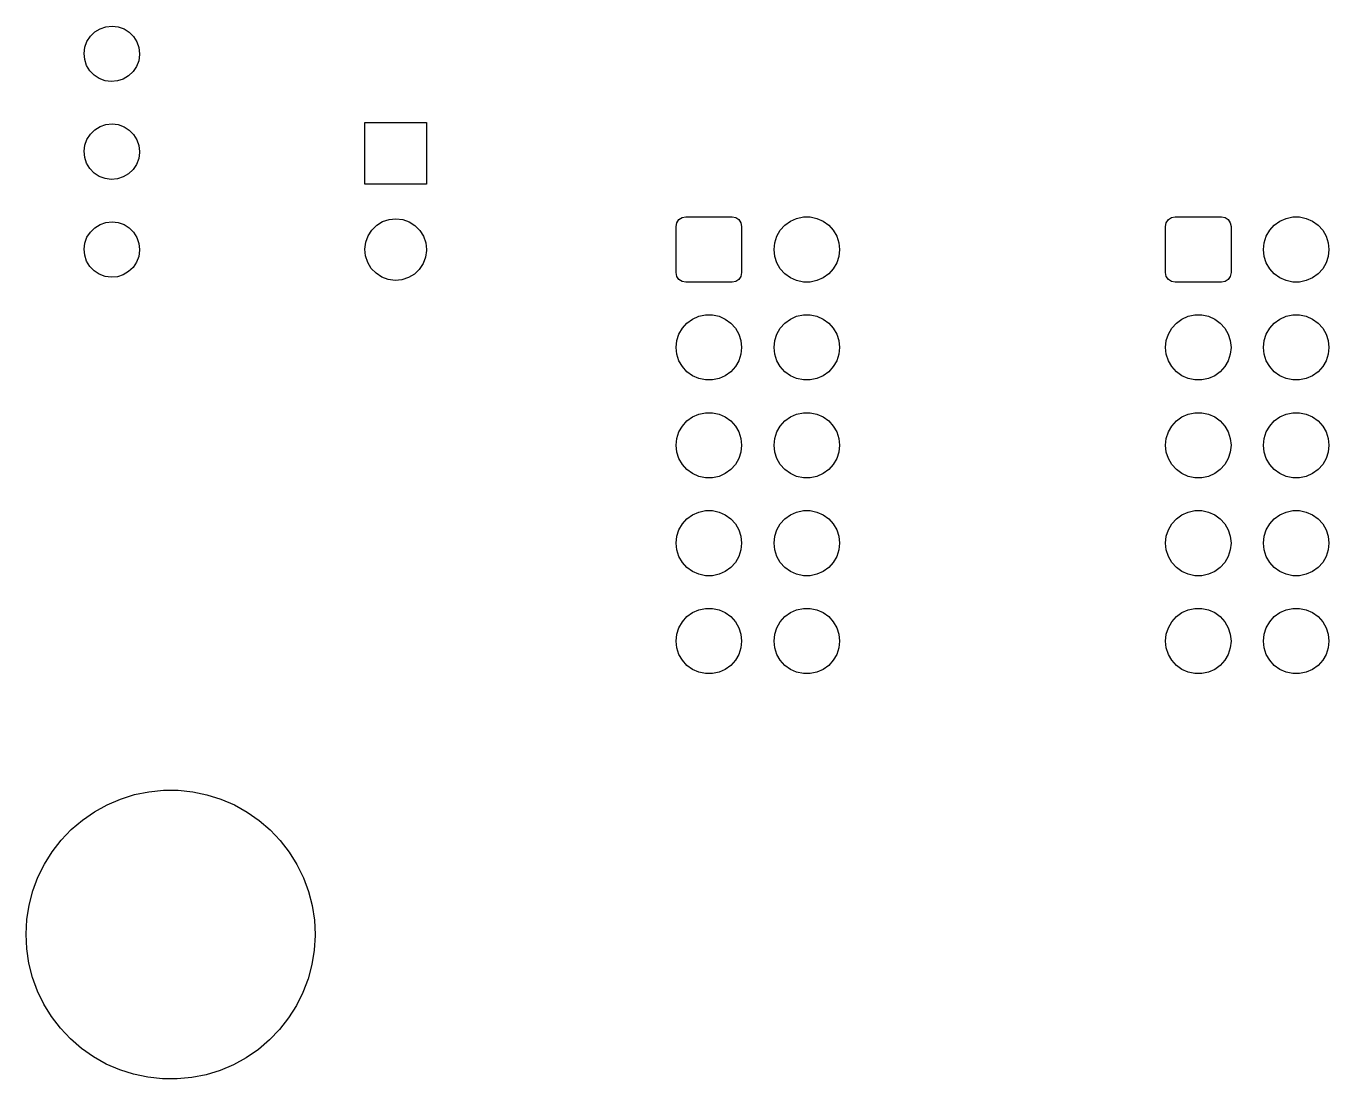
# Model space of a CAD drawing. Extents: x 81 to 222, y -131 to -73.
# Drawn here: x 150.94 to 184.75, y -131 to -103.67 of the extents above; entities that cross this region are included whole.
import ezdxf

# ---------------------------------------------------------------- set-up
doc = ezdxf.new("R2010")
doc.units = 0
doc.layers.add('BLACK', color=7, linetype='CONTINUOUS')

msp = doc.modelspace()

# ---------------------------------------------------------------- linework, layer by layer
at = {"layer": 'BLACK', "linetype": 'CONTINUOUS'}
for p, q in [((152.719, -103.827), (152.855, -103.743)), ((152.855, -103.743), (153.007, -103.691)), ((153.007, -103.691), (153.167, -103.674)), ((153.167, -103.674), (153.326, -103.693)), ((153.326, -103.693), (153.478, -103.747)), ((153.478, -103.747), (153.613, -103.833)), ((152.462, -104.225), (152.517, -104.074)), ((152.517, -104.074), (152.604, -103.939)), ((152.604, -103.939), (152.719, -103.827)), ((153.613, -103.833), (153.726, -103.947)), ((153.726, -103.947), (153.811, -104.083)), ((153.811, -104.083), (153.864, -104.234)), ((152.442, -104.384), (152.462, -104.225)), ((152.458, -104.544), (152.442, -104.384)), ((153.882, -104.414), (153.859, -104.573)), ((153.864, -104.234), (153.882, -104.394)), ((153.882, -104.394), (153.882, -104.414)), ((152.508, -104.696), (152.458, -104.544)), ((152.592, -104.833), (152.508, -104.696)), ((153.802, -104.723), (153.714, -104.857)), ((153.859, -104.573), (153.802, -104.723)), ((152.703, -104.949), (152.592, -104.833)), ((152.837, -105.037), (152.703, -104.949)), ((152.988, -105.093), (152.837, -105.037)), ((153.147, -105.114), (152.988, -105.093)), ((153.307, -105.099), (153.147, -105.114)), ((153.459, -105.05), (153.307, -105.099)), ((153.597, -104.968), (153.459, -105.05)), ((153.714, -104.857), (153.597, -104.968)), ((152.517, -106.614), (152.604, -106.479)), ((152.604, -106.479), (152.719, -106.367)), ((152.719, -106.367), (152.855, -106.283)), ((152.855, -106.283), (153.007, -106.231)), ((153.007, -106.231), (153.167, -106.214)), ((153.167, -106.214), (153.326, -106.233)), ((153.326, -106.233), (153.478, -106.287)), ((153.478, -106.287), (153.613, -106.373)), ((153.613, -106.373), (153.726, -106.487)), ((153.726, -106.487), (153.811, -106.623)), ((159.728, -107.774), (159.728, -106.174)), ((159.728, -106.174), (161.328, -106.174)), ((161.328, -106.174), (161.328, -107.774)), ((152.442, -106.924), (152.462, -106.765)), ((152.462, -106.765), (152.517, -106.614)), ((153.811, -106.623), (153.864, -106.774)), ((153.864, -106.774), (153.882, -106.934)), ((152.458, -107.084), (152.442, -106.924)), ((152.508, -107.236), (152.458, -107.084)), ((153.859, -107.113), (153.802, -107.263)), ((153.882, -106.954), (153.859, -107.113)), ((153.882, -106.934), (153.882, -106.954)), ((152.592, -107.373), (152.508, -107.236)), ((152.703, -107.489), (152.592, -107.373)), ((152.837, -107.577), (152.703, -107.489)), ((153.597, -107.508), (153.459, -107.59)), ((153.714, -107.397), (153.597, -107.508)), ((153.802, -107.263), (153.714, -107.397)), ((152.988, -107.633), (152.837, -107.577)), ((153.147, -107.654), (152.988, -107.633)), ((153.307, -107.639), (153.147, -107.654)), ((153.459, -107.59), (153.307, -107.639)), ((161.328, -107.774), (159.728, -107.774)), ((152.719, -108.907), (152.855, -108.823)), ((152.855, -108.823), (153.007, -108.771)), ((153.007, -108.771), (153.167, -108.754)), ((153.167, -108.754), (153.326, -108.773)), ((153.326, -108.773), (153.478, -108.827)), ((153.478, -108.827), (153.613, -108.913)), ((159.908, -108.968), (160.035, -108.844)), ((160.035, -108.844), (160.187, -108.75)), ((160.187, -108.75), (160.356, -108.693)), ((160.356, -108.693), (160.534, -108.674)), ((160.534, -108.674), (160.711, -108.695)), ((160.711, -108.695), (160.879, -108.755)), ((160.879, -108.755), (161.029, -108.851)), ((161.029, -108.851), (161.155, -108.977)), ((167.806, -108.874), (167.825, -108.778)), ((167.825, -108.778), (167.879, -108.697)), ((167.879, -108.697), (167.96, -108.643)), ((167.96, -108.643), (168.056, -108.624)), ((168.056, -108.624), (169.256, -108.624)), ((169.256, -108.624), (169.352, -108.643)), ((169.352, -108.643), (169.433, -108.697)), ((169.433, -108.697), (169.487, -108.778)), ((169.487, -108.778), (169.506, -108.874)), ((170.508, -108.974), (170.627, -108.842)), ((170.627, -108.842), (170.771, -108.738)), ((170.771, -108.738), (170.933, -108.666)), ((170.933, -108.666), (171.107, -108.629)), ((171.107, -108.629), (171.285, -108.629)), ((171.285, -108.629), (171.459, -108.666)), ((171.459, -108.666), (171.621, -108.738)), ((171.621, -108.738), (171.765, -108.842)), ((171.765, -108.842), (171.884, -108.974)), ((180.506, -108.874), (180.525, -108.778)), ((180.525, -108.778), (180.579, -108.697)), ((180.579, -108.697), (180.66, -108.643)), ((180.66, -108.643), (180.756, -108.624)), ((180.756, -108.624), (181.956, -108.624)), ((181.956, -108.624), (182.052, -108.643)), ((182.052, -108.643), (182.133, -108.697)), ((182.133, -108.697), (182.187, -108.778)), ((182.187, -108.778), (182.206, -108.874)), ((183.208, -108.974), (183.327, -108.842)), ((183.327, -108.842), (183.471, -108.738)), ((183.471, -108.738), (183.633, -108.666)), ((183.633, -108.666), (183.807, -108.629)), ((183.807, -108.629), (183.985, -108.629)), ((183.985, -108.629), (184.159, -108.666)), ((184.159, -108.666), (184.321, -108.738)), ((184.321, -108.738), (184.465, -108.842)), ((184.465, -108.842), (184.584, -108.974)), ((152.462, -109.305), (152.517, -109.154)), ((152.517, -109.154), (152.604, -109.019)), ((152.604, -109.019), (152.719, -108.907)), ((153.613, -108.913), (153.726, -109.027)), ((153.726, -109.027), (153.811, -109.163)), ((153.811, -109.163), (153.864, -109.314)), ((159.75, -109.286), (159.811, -109.118)), ((159.811, -109.118), (159.908, -108.968)), ((161.155, -108.977), (161.249, -109.128)), ((161.249, -109.128), (161.308, -109.297)), ((167.806, -110.074), (167.806, -108.874)), ((169.506, -108.874), (169.506, -110.074)), ((170.365, -109.297), (170.419, -109.128)), ((170.419, -109.128), (170.508, -108.974)), ((171.884, -108.974), (171.973, -109.128)), ((171.973, -109.128), (172.027, -109.297)), ((180.506, -110.074), (180.506, -108.874)), ((182.206, -108.874), (182.206, -110.074)), ((183.065, -109.297), (183.119, -109.128)), ((183.119, -109.128), (183.208, -108.974)), ((184.584, -108.974), (184.673, -109.128)), ((184.673, -109.128), (184.727, -109.297)), ((152.442, -109.464), (152.462, -109.305)), ((152.458, -109.624), (152.442, -109.464)), ((153.882, -109.494), (153.859, -109.653)), ((153.864, -109.314), (153.882, -109.474)), ((153.882, -109.474), (153.882, -109.494)), ((159.728, -109.463), (159.75, -109.286)), ((159.745, -109.64), (159.728, -109.463)), ((161.328, -109.496), (161.303, -109.673)), ((161.308, -109.297), (161.328, -109.474)), ((161.328, -109.474), (161.328, -109.496)), ((170.346, -109.474), (170.365, -109.297)), ((170.365, -109.651), (170.346, -109.474)), ((172.027, -109.297), (172.046, -109.474)), ((172.046, -109.474), (172.027, -109.651)), ((183.046, -109.474), (183.065, -109.297)), ((183.065, -109.651), (183.046, -109.474)), ((184.727, -109.297), (184.746, -109.474)), ((184.746, -109.474), (184.727, -109.651)), ((152.508, -109.776), (152.458, -109.624)), ((152.592, -109.913), (152.508, -109.776)), ((153.802, -109.803), (153.714, -109.937)), ((153.859, -109.653), (153.802, -109.803)), ((159.802, -109.81), (159.745, -109.64)), ((159.894, -109.962), (159.802, -109.81)), ((161.24, -109.84), (161.141, -109.988)), ((161.303, -109.673), (161.24, -109.84)), ((170.419, -109.82), (170.365, -109.651)), ((170.508, -109.974), (170.419, -109.82)), ((171.973, -109.82), (171.884, -109.974)), ((172.027, -109.651), (171.973, -109.82)), ((183.119, -109.82), (183.065, -109.651)), ((183.208, -109.974), (183.119, -109.82)), ((184.673, -109.82), (184.584, -109.974)), ((184.727, -109.651), (184.673, -109.82)), ((152.703, -110.029), (152.592, -109.913)), ((152.837, -110.117), (152.703, -110.029)), ((152.988, -110.173), (152.837, -110.117)), ((153.147, -110.194), (152.988, -110.173)), ((153.307, -110.179), (153.147, -110.194)), ((153.459, -110.13), (153.307, -110.179)), ((153.597, -110.048), (153.459, -110.13)), ((153.714, -109.937), (153.597, -110.048)), ((160.018, -110.09), (159.894, -109.962)), ((160.167, -110.188), (160.018, -110.09)), ((160.334, -110.25), (160.167, -110.188)), ((160.858, -110.203), (160.689, -110.258)), ((161.012, -110.111), (160.858, -110.203)), ((161.141, -109.988), (161.012, -110.111)), ((167.825, -110.17), (167.806, -110.074)), ((167.879, -110.251), (167.825, -110.17)), ((169.487, -110.17), (169.433, -110.251)), ((169.506, -110.074), (169.487, -110.17)), ((170.627, -110.106), (170.508, -109.974)), ((170.771, -110.21), (170.627, -110.106)), ((170.933, -110.282), (170.771, -110.21)), ((171.621, -110.21), (171.459, -110.282)), ((171.765, -110.106), (171.621, -110.21)), ((171.884, -109.974), (171.765, -110.106)), ((180.525, -110.17), (180.506, -110.074)), ((180.579, -110.251), (180.525, -110.17)), ((182.187, -110.17), (182.133, -110.251)), ((182.206, -110.074), (182.187, -110.17)), ((183.327, -110.106), (183.208, -109.974)), ((183.471, -110.21), (183.327, -110.106)), ((183.633, -110.282), (183.471, -110.21)), ((184.321, -110.21), (184.159, -110.282)), ((184.465, -110.106), (184.321, -110.21)), ((184.584, -109.974), (184.465, -110.106)), ((160.511, -110.274), (160.334, -110.25)), ((160.689, -110.258), (160.511, -110.274)), ((167.96, -110.305), (167.879, -110.251)), ((168.056, -110.324), (167.96, -110.305)), ((169.256, -110.324), (168.056, -110.324)), ((169.352, -110.305), (169.256, -110.324)), ((169.433, -110.251), (169.352, -110.305)), ((171.107, -110.319), (170.933, -110.282)), ((171.285, -110.319), (171.107, -110.319)), ((171.459, -110.282), (171.285, -110.319)), ((180.66, -110.305), (180.579, -110.251)), ((180.756, -110.324), (180.66, -110.305)), ((181.956, -110.324), (180.756, -110.324)), ((182.052, -110.305), (181.956, -110.324)), ((182.133, -110.251), (182.052, -110.305)), ((183.807, -110.319), (183.633, -110.282)), ((183.985, -110.319), (183.807, -110.319)), ((184.159, -110.282), (183.985, -110.319)), ((168.231, -111.278), (168.393, -111.206)), ((168.393, -111.206), (168.567, -111.169)), ((168.567, -111.169), (168.745, -111.169)), ((168.745, -111.169), (168.919, -111.206)), ((168.919, -111.206), (169.081, -111.278)), ((170.771, -111.278), (170.933, -111.206)), ((170.933, -111.206), (171.107, -111.169)), ((171.107, -111.169), (171.285, -111.169)), ((171.285, -111.169), (171.459, -111.206)), ((171.459, -111.206), (171.621, -111.278)), ((180.931, -111.278), (181.093, -111.206)), ((181.093, -111.206), (181.267, -111.169)), ((181.267, -111.169), (181.445, -111.169)), ((181.445, -111.169), (181.619, -111.206)), ((181.619, -111.206), (181.781, -111.278)), ((183.471, -111.278), (183.633, -111.206)), ((183.633, -111.206), (183.807, -111.169)), ((183.807, -111.169), (183.985, -111.169)), ((183.985, -111.169), (184.159, -111.206)), ((184.159, -111.206), (184.321, -111.278)), ((167.879, -111.668), (167.968, -111.514)), ((167.968, -111.514), (168.087, -111.382)), ((168.087, -111.382), (168.231, -111.278)), ((169.081, -111.278), (169.225, -111.382)), ((169.225, -111.382), (169.344, -111.514)), ((169.344, -111.514), (169.433, -111.668)), ((170.419, -111.668), (170.508, -111.514)), ((170.508, -111.514), (170.627, -111.382)), ((170.627, -111.382), (170.771, -111.278)), ((171.621, -111.278), (171.765, -111.382)), ((171.765, -111.382), (171.884, -111.514)), ((171.884, -111.514), (171.973, -111.668)), ((180.579, -111.668), (180.668, -111.514)), ((180.668, -111.514), (180.787, -111.382)), ((180.787, -111.382), (180.931, -111.278)), ((181.781, -111.278), (181.925, -111.382)), ((181.925, -111.382), (182.044, -111.514)), ((182.044, -111.514), (182.133, -111.668)), ((183.119, -111.668), (183.208, -111.514)), ((183.208, -111.514), (183.327, -111.382)), ((183.327, -111.382), (183.471, -111.278)), ((184.321, -111.278), (184.465, -111.382)), ((184.465, -111.382), (184.584, -111.514)), ((184.584, -111.514), (184.673, -111.668)), ((167.806, -112.014), (167.825, -111.837)), ((167.825, -111.837), (167.879, -111.668)), ((169.433, -111.668), (169.487, -111.837)), ((169.487, -111.837), (169.506, -112.014)), ((170.346, -112.014), (170.365, -111.837)), ((170.365, -111.837), (170.419, -111.668)), ((171.973, -111.668), (172.027, -111.837)), ((172.027, -111.837), (172.046, -112.014)), ((180.506, -112.014), (180.525, -111.837)), ((180.525, -111.837), (180.579, -111.668)), ((182.133, -111.668), (182.187, -111.837)), ((182.187, -111.837), (182.206, -112.014)), ((183.046, -112.014), (183.065, -111.837)), ((183.065, -111.837), (183.119, -111.668)), ((184.673, -111.668), (184.727, -111.837)), ((184.727, -111.837), (184.746, -112.014)), ((167.825, -112.191), (167.806, -112.014)), ((167.879, -112.36), (167.825, -112.191)), ((169.487, -112.191), (169.433, -112.36)), ((169.506, -112.014), (169.487, -112.191)), ((170.365, -112.191), (170.346, -112.014)), ((170.419, -112.36), (170.365, -112.191)), ((172.027, -112.191), (171.973, -112.36)), ((172.046, -112.014), (172.027, -112.191)), ((180.525, -112.191), (180.506, -112.014)), ((180.579, -112.36), (180.525, -112.191)), ((182.187, -112.191), (182.133, -112.36)), ((182.206, -112.014), (182.187, -112.191)), ((183.065, -112.191), (183.046, -112.014)), ((183.119, -112.36), (183.065, -112.191)), ((184.727, -112.191), (184.673, -112.36)), ((184.746, -112.014), (184.727, -112.191)), ((167.968, -112.514), (167.879, -112.36)), ((168.087, -112.646), (167.968, -112.514)), ((169.344, -112.514), (169.225, -112.646)), ((169.433, -112.36), (169.344, -112.514)), ((170.508, -112.514), (170.419, -112.36)), ((170.627, -112.646), (170.508, -112.514)), ((171.884, -112.514), (171.765, -112.646)), ((171.973, -112.36), (171.884, -112.514)), ((180.668, -112.514), (180.579, -112.36)), ((180.787, -112.646), (180.668, -112.514)), ((182.044, -112.514), (181.925, -112.646)), ((182.133, -112.36), (182.044, -112.514)), ((183.208, -112.514), (183.119, -112.36)), ((183.327, -112.646), (183.208, -112.514)), ((184.584, -112.514), (184.465, -112.646)), ((184.673, -112.36), (184.584, -112.514)), ((168.231, -112.75), (168.087, -112.646)), ((168.393, -112.822), (168.231, -112.75)), ((168.567, -112.859), (168.393, -112.822)), ((168.745, -112.859), (168.567, -112.859)), ((168.919, -112.822), (168.745, -112.859)), ((169.081, -112.75), (168.919, -112.822)), ((169.225, -112.646), (169.081, -112.75)), ((170.771, -112.75), (170.627, -112.646)), ((170.933, -112.822), (170.771, -112.75)), ((171.107, -112.859), (170.933, -112.822)), ((171.285, -112.859), (171.107, -112.859)), ((171.459, -112.822), (171.285, -112.859)), ((171.621, -112.75), (171.459, -112.822)), ((171.765, -112.646), (171.621, -112.75)), ((180.931, -112.75), (180.787, -112.646)), ((181.093, -112.822), (180.931, -112.75)), ((181.267, -112.859), (181.093, -112.822)), ((181.445, -112.859), (181.267, -112.859)), ((181.619, -112.822), (181.445, -112.859)), ((181.781, -112.75), (181.619, -112.822)), ((181.925, -112.646), (181.781, -112.75)), ((183.471, -112.75), (183.327, -112.646)), ((183.633, -112.822), (183.471, -112.75)), ((183.807, -112.859), (183.633, -112.822)), ((183.985, -112.859), (183.807, -112.859)), ((184.159, -112.822), (183.985, -112.859)), ((184.321, -112.75), (184.159, -112.822)), ((184.465, -112.646), (184.321, -112.75)), ((167.968, -114.054), (168.087, -113.922)), ((168.087, -113.922), (168.231, -113.818)), ((168.231, -113.818), (168.393, -113.746)), ((168.393, -113.746), (168.567, -113.709)), ((168.567, -113.709), (168.745, -113.709)), ((168.745, -113.709), (168.919, -113.746)), ((168.919, -113.746), (169.081, -113.818)), ((169.081, -113.818), (169.225, -113.922)), ((169.225, -113.922), (169.344, -114.054)), ((170.508, -114.054), (170.627, -113.922)), ((170.627, -113.922), (170.771, -113.818)), ((170.771, -113.818), (170.933, -113.746)), ((170.933, -113.746), (171.107, -113.709)), ((171.107, -113.709), (171.285, -113.709)), ((171.285, -113.709), (171.459, -113.746)), ((171.459, -113.746), (171.621, -113.818)), ((171.621, -113.818), (171.765, -113.922)), ((171.765, -113.922), (171.884, -114.054)), ((180.668, -114.054), (180.787, -113.922)), ((180.787, -113.922), (180.931, -113.818)), ((180.931, -113.818), (181.093, -113.746)), ((181.093, -113.746), (181.267, -113.709)), ((181.267, -113.709), (181.445, -113.709)), ((181.445, -113.709), (181.619, -113.746)), ((181.619, -113.746), (181.781, -113.818)), ((181.781, -113.818), (181.925, -113.922)), ((181.925, -113.922), (182.044, -114.054)), ((183.208, -114.054), (183.327, -113.922)), ((183.327, -113.922), (183.471, -113.818)), ((183.471, -113.818), (183.633, -113.746)), ((183.633, -113.746), (183.807, -113.709)), ((183.807, -113.709), (183.985, -113.709)), ((183.985, -113.709), (184.159, -113.746)), ((184.159, -113.746), (184.321, -113.818)), ((184.321, -113.818), (184.465, -113.922)), ((184.465, -113.922), (184.584, -114.054)), ((167.825, -114.377), (167.879, -114.208)), ((167.879, -114.208), (167.968, -114.054)), ((169.344, -114.054), (169.433, -114.208)), ((169.433, -114.208), (169.487, -114.377)), ((170.365, -114.377), (170.419, -114.208)), ((170.419, -114.208), (170.508, -114.054)), ((171.884, -114.054), (171.973, -114.208)), ((171.973, -114.208), (172.027, -114.377)), ((180.525, -114.377), (180.579, -114.208)), ((180.579, -114.208), (180.668, -114.054)), ((182.044, -114.054), (182.133, -114.208)), ((182.133, -114.208), (182.187, -114.377)), ((183.065, -114.377), (183.119, -114.208)), ((183.119, -114.208), (183.208, -114.054)), ((184.584, -114.054), (184.673, -114.208)), ((184.673, -114.208), (184.727, -114.377)), ((167.806, -114.554), (167.825, -114.377)), ((167.825, -114.731), (167.806, -114.554)), ((169.487, -114.377), (169.506, -114.554)), ((169.506, -114.554), (169.487, -114.731)), ((170.346, -114.554), (170.365, -114.377)), ((170.365, -114.731), (170.346, -114.554)), ((172.027, -114.377), (172.046, -114.554)), ((172.046, -114.554), (172.027, -114.731)), ((180.506, -114.554), (180.525, -114.377)), ((180.525, -114.731), (180.506, -114.554)), ((182.187, -114.377), (182.206, -114.554)), ((182.206, -114.554), (182.187, -114.731)), ((183.046, -114.554), (183.065, -114.377)), ((183.065, -114.731), (183.046, -114.554)), ((184.727, -114.377), (184.746, -114.554)), ((184.746, -114.554), (184.727, -114.731)), ((167.879, -114.9), (167.825, -114.731)), ((167.968, -115.054), (167.879, -114.9)), ((169.433, -114.9), (169.344, -115.054)), ((169.487, -114.731), (169.433, -114.9)), ((170.419, -114.9), (170.365, -114.731)), ((170.508, -115.054), (170.419, -114.9)), ((171.973, -114.9), (171.884, -115.054)), ((172.027, -114.731), (171.973, -114.9)), ((180.579, -114.9), (180.525, -114.731)), ((180.668, -115.054), (180.579, -114.9)), ((182.133, -114.9), (182.044, -115.054)), ((182.187, -114.731), (182.133, -114.9)), ((183.119, -114.9), (183.065, -114.731)), ((183.208, -115.054), (183.119, -114.9)), ((184.673, -114.9), (184.584, -115.054)), ((184.727, -114.731), (184.673, -114.9)), ((168.087, -115.186), (167.968, -115.054)), ((168.231, -115.29), (168.087, -115.186)), ((168.393, -115.362), (168.231, -115.29)), ((169.081, -115.29), (168.919, -115.362)), ((169.225, -115.186), (169.081, -115.29)), ((169.344, -115.054), (169.225, -115.186)), ((170.627, -115.186), (170.508, -115.054)), ((170.771, -115.29), (170.627, -115.186)), ((170.933, -115.362), (170.771, -115.29)), ((171.621, -115.29), (171.459, -115.362)), ((171.765, -115.186), (171.621, -115.29)), ((171.884, -115.054), (171.765, -115.186)), ((180.787, -115.186), (180.668, -115.054)), ((180.931, -115.29), (180.787, -115.186)), ((181.093, -115.362), (180.931, -115.29)), ((181.781, -115.29), (181.619, -115.362)), ((181.925, -115.186), (181.781, -115.29)), ((182.044, -115.054), (181.925, -115.186)), ((183.327, -115.186), (183.208, -115.054)), ((183.471, -115.29), (183.327, -115.186)), ((183.633, -115.362), (183.471, -115.29)), ((184.321, -115.29), (184.159, -115.362)), ((184.465, -115.186), (184.321, -115.29)), ((184.584, -115.054), (184.465, -115.186)), ((168.567, -115.399), (168.393, -115.362)), ((168.745, -115.399), (168.567, -115.399)), ((168.919, -115.362), (168.745, -115.399)), ((171.107, -115.399), (170.933, -115.362)), ((171.285, -115.399), (171.107, -115.399)), ((171.459, -115.362), (171.285, -115.399)), ((181.267, -115.399), (181.093, -115.362)), ((181.445, -115.399), (181.267, -115.399)), ((181.619, -115.362), (181.445, -115.399)), ((183.807, -115.399), (183.633, -115.362)), ((183.985, -115.399), (183.807, -115.399)), ((184.159, -115.362), (183.985, -115.399)), ((168.231, -116.358), (168.393, -116.286)), ((168.393, -116.286), (168.567, -116.249)), ((168.567, -116.249), (168.745, -116.249)), ((168.745, -116.249), (168.919, -116.286)), ((168.919, -116.286), (169.081, -116.358)), ((170.771, -116.358), (170.933, -116.286)), ((170.933, -116.286), (171.107, -116.249)), ((171.107, -116.249), (171.285, -116.249)), ((171.285, -116.249), (171.459, -116.286)), ((171.459, -116.286), (171.621, -116.358)), ((180.931, -116.358), (181.093, -116.286)), ((181.093, -116.286), (181.267, -116.249)), ((181.267, -116.249), (181.445, -116.249)), ((181.445, -116.249), (181.619, -116.286)), ((181.619, -116.286), (181.781, -116.358)), ((183.471, -116.358), (183.633, -116.286)), ((183.633, -116.286), (183.807, -116.249)), ((183.807, -116.249), (183.985, -116.249)), ((183.985, -116.249), (184.159, -116.286)), ((184.159, -116.286), (184.321, -116.358)), ((167.879, -116.748), (167.968, -116.594)), ((167.968, -116.594), (168.087, -116.462)), ((168.087, -116.462), (168.231, -116.358)), ((169.081, -116.358), (169.225, -116.462)), ((169.225, -116.462), (169.344, -116.594)), ((169.344, -116.594), (169.433, -116.748)), ((170.419, -116.748), (170.508, -116.594)), ((170.508, -116.594), (170.627, -116.462)), ((170.627, -116.462), (170.771, -116.358)), ((171.621, -116.358), (171.765, -116.462)), ((171.765, -116.462), (171.884, -116.594)), ((171.884, -116.594), (171.973, -116.748)), ((180.579, -116.748), (180.668, -116.594)), ((180.668, -116.594), (180.787, -116.462)), ((180.787, -116.462), (180.931, -116.358)), ((181.781, -116.358), (181.925, -116.462)), ((181.925, -116.462), (182.044, -116.594)), ((182.044, -116.594), (182.133, -116.748)), ((183.119, -116.748), (183.208, -116.594)), ((183.208, -116.594), (183.327, -116.462)), ((183.327, -116.462), (183.471, -116.358)), ((184.321, -116.358), (184.465, -116.462)), ((184.465, -116.462), (184.584, -116.594)), ((184.584, -116.594), (184.673, -116.748)), ((167.806, -117.094), (167.825, -116.917)), ((167.825, -116.917), (167.879, -116.748)), ((169.433, -116.748), (169.487, -116.917)), ((169.487, -116.917), (169.506, -117.094)), ((170.346, -117.094), (170.365, -116.917)), ((170.365, -116.917), (170.419, -116.748)), ((171.973, -116.748), (172.027, -116.917)), ((172.027, -116.917), (172.046, -117.094)), ((180.506, -117.094), (180.525, -116.917)), ((180.525, -116.917), (180.579, -116.748)), ((182.133, -116.748), (182.187, -116.917)), ((182.187, -116.917), (182.206, -117.094)), ((183.046, -117.094), (183.065, -116.917)), ((183.065, -116.917), (183.119, -116.748)), ((184.673, -116.748), (184.727, -116.917)), ((184.727, -116.917), (184.746, -117.094)), ((167.825, -117.271), (167.806, -117.094)), ((167.879, -117.44), (167.825, -117.271)), ((169.487, -117.271), (169.433, -117.44)), ((169.506, -117.094), (169.487, -117.271)), ((170.365, -117.271), (170.346, -117.094)), ((170.419, -117.44), (170.365, -117.271)), ((172.027, -117.271), (171.973, -117.44)), ((172.046, -117.094), (172.027, -117.271)), ((180.525, -117.271), (180.506, -117.094)), ((180.579, -117.44), (180.525, -117.271)), ((182.187, -117.271), (182.133, -117.44)), ((182.206, -117.094), (182.187, -117.271)), ((183.065, -117.271), (183.046, -117.094)), ((183.119, -117.44), (183.065, -117.271)), ((184.727, -117.271), (184.673, -117.44)), ((184.746, -117.094), (184.727, -117.271)), ((167.968, -117.594), (167.879, -117.44)), ((168.087, -117.726), (167.968, -117.594)), ((169.344, -117.594), (169.225, -117.726)), ((169.433, -117.44), (169.344, -117.594)), ((170.508, -117.594), (170.419, -117.44)), ((170.627, -117.726), (170.508, -117.594)), ((171.884, -117.594), (171.765, -117.726)), ((171.973, -117.44), (171.884, -117.594)), ((180.668, -117.594), (180.579, -117.44)), ((180.787, -117.726), (180.668, -117.594)), ((182.044, -117.594), (181.925, -117.726)), ((182.133, -117.44), (182.044, -117.594)), ((183.208, -117.594), (183.119, -117.44)), ((183.327, -117.726), (183.208, -117.594)), ((184.584, -117.594), (184.465, -117.726)), ((184.673, -117.44), (184.584, -117.594)), ((168.231, -117.83), (168.087, -117.726)), ((168.393, -117.902), (168.231, -117.83)), ((168.567, -117.939), (168.393, -117.902)), ((168.745, -117.939), (168.567, -117.939)), ((168.919, -117.902), (168.745, -117.939)), ((169.081, -117.83), (168.919, -117.902)), ((169.225, -117.726), (169.081, -117.83)), ((170.771, -117.83), (170.627, -117.726)), ((170.933, -117.902), (170.771, -117.83)), ((171.107, -117.939), (170.933, -117.902)), ((171.285, -117.939), (171.107, -117.939)), ((171.459, -117.902), (171.285, -117.939)), ((171.621, -117.83), (171.459, -117.902)), ((171.765, -117.726), (171.621, -117.83)), ((180.931, -117.83), (180.787, -117.726)), ((181.093, -117.902), (180.931, -117.83)), ((181.267, -117.939), (181.093, -117.902)), ((181.445, -117.939), (181.267, -117.939)), ((181.619, -117.902), (181.445, -117.939)), ((181.781, -117.83), (181.619, -117.902)), ((181.925, -117.726), (181.781, -117.83)), ((183.471, -117.83), (183.327, -117.726)), ((183.633, -117.902), (183.471, -117.83)), ((183.807, -117.939), (183.633, -117.902)), ((183.985, -117.939), (183.807, -117.939)), ((184.159, -117.902), (183.985, -117.939)), ((184.321, -117.83), (184.159, -117.902)), ((184.465, -117.726), (184.321, -117.83)), ((167.968, -119.134), (168.087, -119.002)), ((168.087, -119.002), (168.231, -118.898)), ((168.231, -118.898), (168.393, -118.826)), ((168.393, -118.826), (168.567, -118.789)), ((168.567, -118.789), (168.745, -118.789)), ((168.745, -118.789), (168.919, -118.826)), ((168.919, -118.826), (169.081, -118.898)), ((169.081, -118.898), (169.225, -119.002)), ((169.225, -119.002), (169.344, -119.134)), ((170.508, -119.134), (170.627, -119.002)), ((170.627, -119.002), (170.771, -118.898)), ((170.771, -118.898), (170.933, -118.826)), ((170.933, -118.826), (171.107, -118.789)), ((171.107, -118.789), (171.285, -118.789)), ((171.285, -118.789), (171.459, -118.826)), ((171.459, -118.826), (171.621, -118.898)), ((171.621, -118.898), (171.765, -119.002)), ((171.765, -119.002), (171.884, -119.134)), ((180.668, -119.134), (180.787, -119.002)), ((180.787, -119.002), (180.931, -118.898)), ((180.931, -118.898), (181.093, -118.826)), ((181.093, -118.826), (181.267, -118.789)), ((181.267, -118.789), (181.445, -118.789)), ((181.445, -118.789), (181.619, -118.826)), ((181.619, -118.826), (181.781, -118.898)), ((181.781, -118.898), (181.925, -119.002)), ((181.925, -119.002), (182.044, -119.134)), ((183.208, -119.134), (183.327, -119.002)), ((183.327, -119.002), (183.471, -118.898)), ((183.471, -118.898), (183.633, -118.826)), ((183.633, -118.826), (183.807, -118.789)), ((183.807, -118.789), (183.985, -118.789)), ((183.985, -118.789), (184.159, -118.826)), ((184.159, -118.826), (184.321, -118.898)), ((184.321, -118.898), (184.465, -119.002)), ((184.465, -119.002), (184.584, -119.134)), ((167.825, -119.457), (167.879, -119.288)), ((167.879, -119.288), (167.968, -119.134)), ((169.344, -119.134), (169.433, -119.288)), ((169.433, -119.288), (169.487, -119.457)), ((170.365, -119.457), (170.419, -119.288)), ((170.419, -119.288), (170.508, -119.134)), ((171.884, -119.134), (171.973, -119.288)), ((171.973, -119.288), (172.027, -119.457)), ((180.525, -119.457), (180.579, -119.288)), ((180.579, -119.288), (180.668, -119.134)), ((182.044, -119.134), (182.133, -119.288)), ((182.133, -119.288), (182.187, -119.457)), ((183.065, -119.457), (183.119, -119.288)), ((183.119, -119.288), (183.208, -119.134)), ((184.584, -119.134), (184.673, -119.288)), ((184.673, -119.288), (184.727, -119.457)), ((167.806, -119.634), (167.825, -119.457)), ((167.825, -119.811), (167.806, -119.634)), ((169.487, -119.457), (169.506, -119.634)), ((169.506, -119.634), (169.487, -119.811)), ((170.346, -119.634), (170.365, -119.457)), ((170.365, -119.811), (170.346, -119.634)), ((172.027, -119.457), (172.046, -119.634)), ((172.046, -119.634), (172.027, -119.811)), ((180.506, -119.634), (180.525, -119.457)), ((180.525, -119.811), (180.506, -119.634)), ((182.187, -119.457), (182.206, -119.634)), ((182.206, -119.634), (182.187, -119.811)), ((183.046, -119.634), (183.065, -119.457)), ((183.065, -119.811), (183.046, -119.634)), ((184.727, -119.457), (184.746, -119.634)), ((184.746, -119.634), (184.727, -119.811)), ((167.879, -119.98), (167.825, -119.811)), ((167.968, -120.134), (167.879, -119.98)), ((169.433, -119.98), (169.344, -120.134)), ((169.487, -119.811), (169.433, -119.98)), ((170.419, -119.98), (170.365, -119.811)), ((170.508, -120.134), (170.419, -119.98)), ((171.973, -119.98), (171.884, -120.134)), ((172.027, -119.811), (171.973, -119.98)), ((180.579, -119.98), (180.525, -119.811)), ((180.668, -120.134), (180.579, -119.98)), ((182.133, -119.98), (182.044, -120.134)), ((182.187, -119.811), (182.133, -119.98)), ((183.119, -119.98), (183.065, -119.811)), ((183.208, -120.134), (183.119, -119.98)), ((184.673, -119.98), (184.584, -120.134)), ((184.727, -119.811), (184.673, -119.98)), ((168.087, -120.266), (167.968, -120.134)), ((168.231, -120.37), (168.087, -120.266)), ((169.225, -120.266), (169.081, -120.37)), ((169.344, -120.134), (169.225, -120.266)), ((170.627, -120.266), (170.508, -120.134)), ((170.771, -120.37), (170.627, -120.266)), ((171.765, -120.266), (171.621, -120.37)), ((171.884, -120.134), (171.765, -120.266)), ((180.787, -120.266), (180.668, -120.134)), ((180.931, -120.37), (180.787, -120.266)), ((181.925, -120.266), (181.781, -120.37)), ((182.044, -120.134), (181.925, -120.266)), ((183.327, -120.266), (183.208, -120.134)), ((183.471, -120.37), (183.327, -120.266)), ((184.465, -120.266), (184.321, -120.37)), ((184.584, -120.134), (184.465, -120.266)), ((168.393, -120.442), (168.231, -120.37)), ((168.567, -120.479), (168.393, -120.442)), ((168.745, -120.479), (168.567, -120.479)), ((168.919, -120.442), (168.745, -120.479)), ((169.081, -120.37), (168.919, -120.442)), ((170.933, -120.442), (170.771, -120.37)), ((171.107, -120.479), (170.933, -120.442)), ((171.285, -120.479), (171.107, -120.479)), ((171.459, -120.442), (171.285, -120.479)), ((171.621, -120.37), (171.459, -120.442)), ((181.093, -120.442), (180.931, -120.37)), ((181.267, -120.479), (181.093, -120.442)), ((181.445, -120.479), (181.267, -120.479)), ((181.619, -120.442), (181.445, -120.479)), ((181.781, -120.37), (181.619, -120.442)), ((183.633, -120.442), (183.471, -120.37)), ((183.807, -120.479), (183.633, -120.442)), ((183.985, -120.479), (183.807, -120.479)), ((184.159, -120.442), (183.985, -120.479)), ((184.321, -120.37), (184.159, -120.442)), ((153.042, -123.884), (153.391, -123.735)), ((153.391, -123.735), (153.753, -123.622)), ((153.753, -123.622), (154.125, -123.546)), ((154.125, -123.546), (154.503, -123.508)), ((154.503, -123.508), (154.882, -123.509)), ((154.882, -123.509), (155.26, -123.548)), ((155.26, -123.548), (155.631, -123.625)), ((155.631, -123.625), (155.993, -123.739)), ((155.993, -123.739), (156.342, -123.889)), ((152.398, -124.283), (152.71, -124.067)), ((152.71, -124.067), (153.042, -123.884)), ((156.342, -123.889), (156.673, -124.074)), ((156.673, -124.074), (156.984, -124.291)), ((152.109, -124.529), (152.398, -124.283)), ((156.984, -124.291), (157.272, -124.538)), ((151.847, -124.804), (152.109, -124.529)), ((157.272, -124.538), (157.533, -124.814)), ((151.614, -125.103), (151.847, -124.804)), ((157.533, -124.814), (157.765, -125.114)), ((151.244, -125.765), (151.413, -125.425)), ((151.413, -125.425), (151.614, -125.103)), ((157.765, -125.114), (157.966, -125.436)), ((151.112, -126.12), (151.244, -125.765)), ((157.966, -125.436), (158.133, -125.777)), ((158.133, -125.777), (158.264, -126.133)), ((151.015, -126.487), (151.112, -126.12)), ((158.264, -126.133), (158.359, -126.5)), ((150.957, -126.862), (151.015, -126.487)), ((158.359, -126.5), (158.417, -126.875)), ((150.936, -127.241), (150.957, -126.862)), ((158.417, -126.875), (158.436, -127.254)), ((150.954, -127.62), (150.936, -127.241)), ((158.436, -127.28), (158.414, -127.659)), ((158.436, -127.254), (158.436, -127.28)), ((151.01, -127.995), (150.954, -127.62)), ((158.414, -127.659), (158.354, -128.034)), ((151.104, -128.363), (151.01, -127.995)), ((158.354, -128.034), (158.256, -128.4)), ((151.234, -128.719), (151.104, -128.363)), ((158.256, -128.4), (158.122, -128.755)), ((151.4, -129.061), (151.234, -128.719)), ((158.122, -128.755), (157.953, -129.095)), ((151.599, -129.383), (151.4, -129.061)), ((157.953, -129.095), (157.75, -129.416)), ((151.83, -129.684), (151.599, -129.383)), ((157.75, -129.416), (157.516, -129.714)), ((152.09, -129.961), (151.83, -129.684)), ((157.516, -129.714), (157.253, -129.988)), ((152.377, -130.209), (152.09, -129.961)), ((157.253, -129.988), (156.964, -130.233)), ((152.688, -130.427), (152.377, -130.209)), ((153.019, -130.613), (152.688, -130.427)), ((156.651, -130.448), (156.318, -130.63)), ((156.964, -130.233), (156.651, -130.448)), ((153.367, -130.764), (153.019, -130.613)), ((153.728, -130.88), (153.367, -130.764)), ((155.969, -130.778), (155.606, -130.889)), ((156.318, -130.63), (155.969, -130.778)), ((154.099, -130.958), (153.728, -130.88)), ((154.477, -130.998), (154.099, -130.958)), ((154.856, -131), (154.477, -130.998)), ((155.234, -130.964), (154.856, -131)), ((155.606, -130.889), (155.234, -130.964))]:
    msp.add_line(p, q, dxfattribs=at)

doc.saveas('drawing.dxf')
